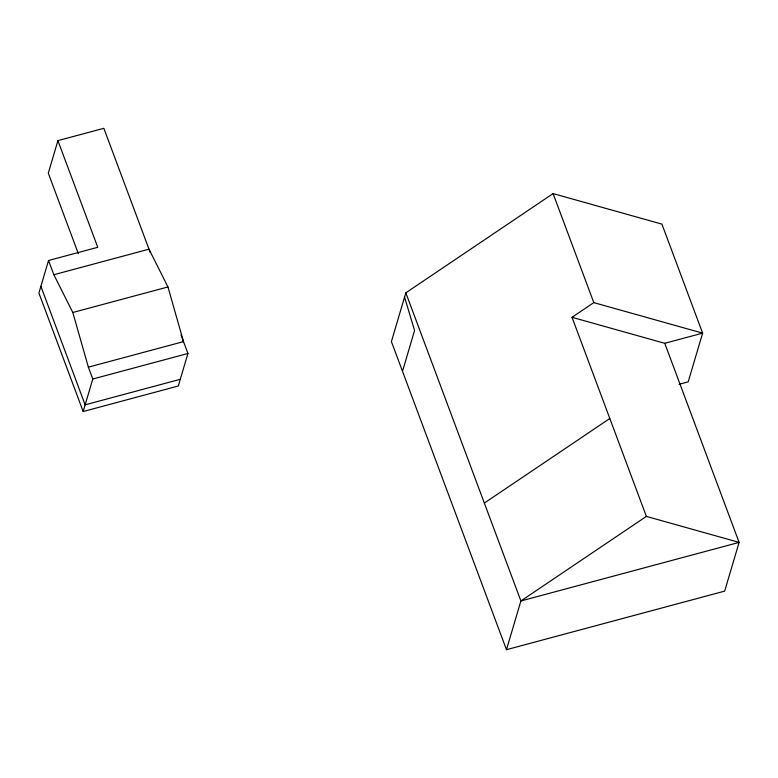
<?xml version="1.0" encoding="UTF-8"?>
<svg xmlns="http://www.w3.org/2000/svg" width="778" height="778" viewBox="0 0 778 778"><rect width="100%" height="100%" fill="white"/><g stroke="black" fill="none" stroke-linecap="round" stroke-linejoin="round"><path stroke-width="1.17" d="M150.251 252.568L103.844 128.312L57.922 140.633L48.294 173.163L78.374 253.716M57.922 140.633L97.756 247.297L48.537 260.504L38.9 293.024L83.158 411.533L178.298 385.995L187.936 353.475L180.982 334.851M83.158 411.533L92.786 379.012L88.361 367.158L72.811 312.493L53.847 274.722L48.537 260.504M679.009 384.332L688.19 381.862L702.622 333.14L661.913 224.113L553.09 193.596L405.834 292.849L391.402 341.571L506.468 649.688L724.668 591.124L739.1 542.392L664.752 343.302L572.025 317.307L646.372 516.398L739.1 542.392L520.9 600.966L506.468 649.688M402.508 371.291L414.577 330.533L404.56 297.147M572.025 317.307L593.809 302.623L702.622 333.14L664.752 343.302M484.344 503.065L609.816 418.496M646.372 516.398L520.9 600.966L405.834 292.849M53.847 274.722L148.987 249.184L167.96 286.956L183.511 341.62L88.361 367.158M72.811 312.493L167.96 286.956M92.786 379.012L187.936 353.475M180.282 379.294L85.142 404.832L40.884 286.323M553.09 193.596L593.809 302.623"/></g></svg>
